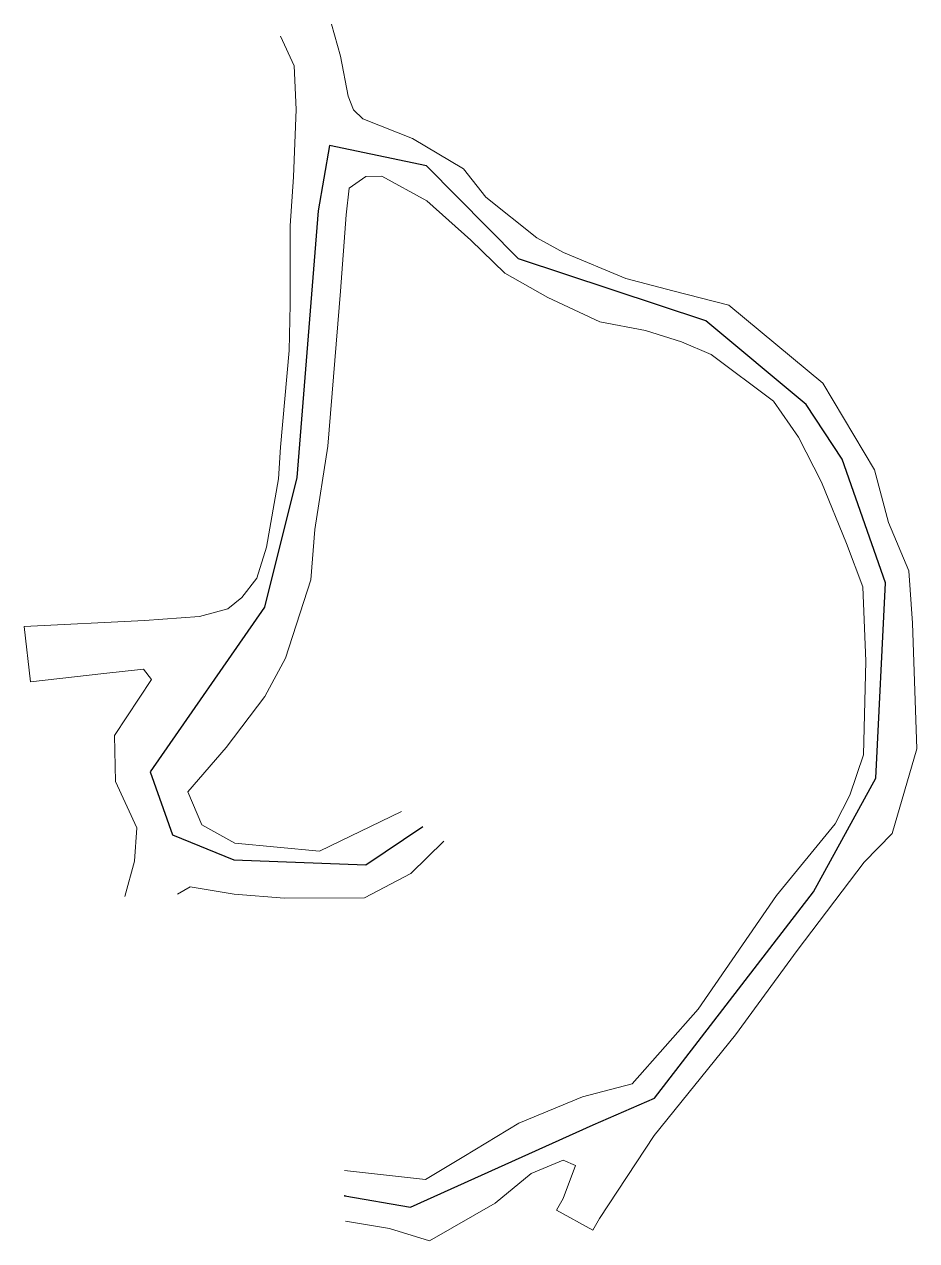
# Model space of a CAD drawing. Header units: millimetres. Extents: x 539454.3 to 539521.1, y 4477794.8 to 4477885.8.
import ezdxf

# ---------------------------------------------------------------- set-up
doc = ezdxf.new("R2010")
doc.units = ezdxf.units.MM
for name, color, linetype, lineweight, true_color in [('fan bölgesi', 5, 'Continuous', 0, 0x0000ff), ('GEOFENCE', 3, 'Continuous', 25, 0x00ff00), ('INIT_COORD', 5, 'Continuous', 25, 0x0000ff)]:
    doc.layers.add(name, color=color, linetype=linetype, lineweight=lineweight, true_color=true_color)

msp = doc.modelspace()

# ---------------------------------------------------------------- linework, layer by layer
at = {"layer": 'fan bölgesi'}
for p, q in [((539477.949, 4477883.41, 1516.9), (539477.283, 4477885.784, 1516.531)), ((539473.472, 4477884.899, 1516.87), (539474.476, 4477882.687, 1516.946)), ((539478.52, 4477880.417, 1517.125), (539477.949, 4477883.41, 1516.9)), ((539474.476, 4477882.687, 1516.946), (539474.649, 4477879.414, 1517.149)), ((539478.934, 4477879.4, 1517.226), (539478.52, 4477880.417, 1517.125)), ((539474.649, 4477879.414, 1517.149), (539474.449, 4477874.38, 1517.636)), ((539479.621, 4477878.711, 1517.437), (539478.934, 4477879.4, 1517.226)), ((539483.335, 4477877.239, 1517.111), (539479.621, 4477878.711, 1517.437)), ((539487.159, 4477874.982, 1516.485), (539483.335, 4477877.239, 1517.111)), ((539488.821, 4477872.846, 1515.998), (539487.159, 4477874.982, 1516.485)), ((539474.449, 4477874.38, 1517.636), (539474.187, 4477870.701, 1517.955)), ((539478.61, 4477873.54, 1517.796), (539479.838, 4477874.402, 1517.568)), ((539479.838, 4477874.402, 1517.568), (539481.042, 4477874.431, 1517.358)), ((539481.042, 4477874.431, 1517.358), (539484.406, 4477872.588, 1516.784)), ((539478.384, 4477871.542, 1517.91), (539478.61, 4477873.54, 1517.796)), ((539484.406, 4477872.588, 1516.784), (539487.703, 4477869.65, 1515.972)), ((539492.65, 4477869.808, 1514.876), (539488.821, 4477872.846, 1515.998)), ((539477.95, 4477865.824, 1518.259), (539478.384, 4477871.542, 1517.91)), ((539474.187, 4477870.701, 1517.955), (539474.176, 4477864.823, 1518.085)), ((539487.703, 4477869.65, 1515.972), (539490.236, 4477867.166, 1515.158)), ((539494.624, 4477868.71, 1514.646), (539492.65, 4477869.808, 1514.876)), ((539499.304, 4477866.783, 1513.494), (539494.624, 4477868.71, 1514.646)), ((539490.236, 4477867.166, 1515.158), (539493.462, 4477865.353, 1514.317)), ((539502.826, 4477865.843, 1512.784), (539499.304, 4477866.783, 1513.494)), ((539477.017, 4477854.226, 1518.137), (539477.95, 4477865.824, 1518.259)), ((539507.014, 4477864.789, 1512.146), (539502.826, 4477865.843, 1512.784)), ((539474.176, 4477864.823, 1518.085), (539474.114, 4477861.384, 1518.406)), ((539493.462, 4477865.353, 1514.317), (539497.364, 4477863.534, 1513.628)), ((539514.045, 4477858.944, 1510.283), (539507.014, 4477864.789, 1512.146)), ((539497.364, 4477863.534, 1513.628), (539500.761, 4477862.883, 1512.981)), ((539500.761, 4477862.883, 1512.981), (539503.458, 4477862.044, 1512.628)), ((539503.458, 4477862.044, 1512.628), (539505.671, 4477861.096, 1511.928)), ((539474.114, 4477861.384, 1518.406), (539473.465, 4477854.144, 1518.1)), ((539505.671, 4477861.096, 1511.928), (539510.351, 4477857.607, 1510.675)), ((539517.907, 4477852.458, 1508.858), (539514.045, 4477858.944, 1510.283)), ((539510.351, 4477857.607, 1510.675), (539512.223, 4477854.902, 1509.948)), ((539512.223, 4477854.902, 1509.948), (539513.931, 4477851.54, 1508.987)), ((539473.465, 4477854.144, 1518.1), (539473.311, 4477851.778, 1518.188)), ((539476.043, 4477847.998, 1518.313), (539477.017, 4477854.226, 1518.137)), ((539518.938, 4477848.529, 1508.007), (539517.907, 4477852.458, 1508.858)), ((539473.311, 4477851.778, 1518.188), (539472.42, 4477846.663, 1518.212)), ((539513.931, 4477851.54, 1508.987), (539515.8, 4477846.949, 1508.035)), ((539520.475, 4477844.905, 1507.302), (539518.938, 4477848.529, 1508.007)), ((539475.726, 4477844.226, 1518.164), (539476.043, 4477847.998, 1518.313)), ((539472.42, 4477846.663, 1518.212), (539471.695, 4477844.365, 1518.288)), ((539515.8, 4477846.949, 1508.035), (539517.024, 4477843.7, 1507.265)), ((539520.731, 4477840.978, 1506.581), (539520.475, 4477844.905, 1507.302)), ((539471.695, 4477844.365, 1518.288), (539470.578, 4477842.916, 1518.311)), ((539473.834, 4477838.365, 1518.324), (539475.726, 4477844.226, 1518.164)), ((539470.578, 4477842.916, 1518.311), (539469.516, 4477842.072, 1518.36)), ((539517.024, 4477843.7, 1507.265), (539517.257, 4477838.153, 1506.28)), ((539469.516, 4477842.072, 1518.36), (539467.416, 4477841.484, 1518.288)), ((539463.297, 4477841.201, 1518.194), (539454.301, 4477840.729, 1518.238)), ((539467.416, 4477841.484, 1518.288), (539463.297, 4477841.201, 1518.194)), ((539454.301, 4477840.729, 1518.238), (539454.764, 4477836.594, 1518.407)), ((539521.055, 4477831.585, 1504.728), (539520.731, 4477840.978, 1506.581)), ((539472.284, 4477835.508, 1518.301), (539473.834, 4477838.365, 1518.324)), ((539460.254, 4477837.231, 1518.279), (539463.215, 4477837.538, 1518.205)), ((539463.215, 4477837.538, 1518.205), (539463.82, 4477836.777, 1518.443)), ((539517.257, 4477838.153, 1506.28), (539517.074, 4477831.137, 1504.312)), ((539454.764, 4477836.594, 1518.407), (539460.254, 4477837.231, 1518.279)), ((539463.82, 4477836.777, 1518.443), (539461.043, 4477832.578, 1518.384)), ((539469.407, 4477831.69, 1518.279), (539472.284, 4477835.508, 1518.301)), ((539461.043, 4477832.578, 1518.384), (539461.117, 4477829.137, 1518.292)), ((539466.521, 4477828.375, 1518.23), (539469.407, 4477831.69, 1518.279)), ((539517.074, 4477831.137, 1504.312), (539516.062, 4477828.117, 1503.417)), ((539519.229, 4477825.257, 1503.011), (539521.055, 4477831.585, 1504.728)), ((539461.117, 4477829.137, 1518.292), (539462.717, 4477825.678, 1518.182)), ((539467.589, 4477825.903, 1518.246), (539466.521, 4477828.375, 1518.23)), ((539516.062, 4477828.117, 1503.417), (539514.96, 4477825.978, 1502.797)), ((539482.522, 4477826.89, 1521.185), (539476.373, 4477823.945, 1519.683)), ((539462.717, 4477825.678, 1518.182), (539462.536, 4477823.194, 1518.186)), ((539470.04, 4477824.527, 1518.792), (539467.589, 4477825.903, 1518.246)), ((539514.96, 4477825.978, 1502.797), (539510.568, 4477820.618, 1501.231)), ((539517.131, 4477823.104, 1502.214), (539519.229, 4477825.257, 1503.011)), ((539476.373, 4477823.945, 1519.683), (539470.04, 4477824.527, 1518.792)), ((539483.222, 4477822.253, 1520.638), (539485.689, 4477824.687, 1521.079)), ((539462.536, 4477823.194, 1518.186), (539461.809, 4477820.55, 1518.152)), ((539512.124, 4477816.511, 1500.491), (539517.131, 4477823.104, 1502.214)), ((539479.749, 4477820.434, 1520.03), (539483.222, 4477822.253, 1520.638)), ((539465.761, 4477820.707, 1518.229), (539466.713, 4477821.255, 1518.53)), ((539466.713, 4477821.255, 1518.53), (539470.008, 4477820.723, 1518.929)), ((539470.008, 4477820.723, 1518.929), (539473.76, 4477820.416, 1519.235)), ((539473.76, 4477820.416, 1519.235), (539479.749, 4477820.434, 1520.03)), ((539510.568, 4477820.618, 1501.231), (539504.718, 4477812.117, 1498.376)), ((539507.507, 4477810.198, 1498.484), (539512.124, 4477816.511, 1500.491)), ((539499.767, 4477806.532, 1497.015), (539504.718, 4477812.117, 1498.376)), ((539501.413, 4477802.674, 1496.508), (539507.507, 4477810.198, 1498.484)), ((539496.063, 4477805.555, 1496.812), (539499.767, 4477806.532, 1497.015)), ((539491.299, 4477803.583, 1497.096), (539496.063, 4477805.555, 1496.812)), ((539491.299, 4477803.583, 1497.096), (539496.063, 4477805.555, 1496.812)), ((539487.169, 4477801.09, 1497.169), (539491.299, 4477803.583, 1497.096)), ((539487.169, 4477801.09, 1497.169), (539491.299, 4477803.583, 1497.096)), ((539497.318, 4477796.448, 1495.21), (539501.413, 4477802.674, 1496.508)), ((539484.316, 4477799.378, 1497.01), (539487.169, 4477801.09, 1497.169)), ((539484.316, 4477799.378, 1497.01), (539487.169, 4477801.09, 1497.169)), ((539494.614, 4477800.81, 1496.886), (539492.206, 4477799.821, 1497.073)), ((539494.605, 4477797.952, 1495.271), (539495.527, 4477800.423, 1496.849)), ((539495.527, 4477800.423, 1496.849), (539494.614, 4477800.81, 1496.886)), ((539478.243, 4477800.046, 1496.5), (539484.316, 4477799.378, 1497.01)), ((539478.243, 4477800.046, 1496.5), (539484.316, 4477799.378, 1497.01)), ((539492.206, 4477799.821, 1497.073), (539489.517, 4477797.616, 1497.198)), ((539484.616, 4477794.799, 1497.42), (539489.517, 4477797.616, 1497.198)), ((539494.121, 4477797.077, 1494.8), (539494.605, 4477797.952, 1495.271)), ((539496.834, 4477795.574, 1494.8), (539494.121, 4477797.077, 1494.8)), ((539481.616, 4477795.702, 1497), (539478.32, 4477796.248, 1496.5)), ((539484.616, 4477794.799, 1497.42), (539481.616, 4477795.702, 1497)), ((539497.318, 4477796.448, 1495.21), (539496.834, 4477795.574, 1494.8))]:
    msp.add_line(p, q, dxfattribs=at)
at = {"layer": 'GEOFENCE'}
for p, q in [((539477.139, 4477876.727, 1517.448), (539476.282, 4477871.821, 1517.889)), ((539484.378, 4477875.202, 1517.045), (539477.139, 4477876.727, 1517.448)), ((539491.274, 4477868.246, 1515.03), (539484.378, 4477875.202, 1517.045)), ((539476.282, 4477871.821, 1517.889), (539474.686, 4477851.887, 1518.202)), ((539505.283, 4477863.6, 1512.354), (539491.274, 4477868.246, 1515.03)), ((539512.8, 4477857.353, 1510.242), (539505.283, 4477863.6, 1512.354)), ((539515.474, 4477853.261, 1509.192), (539512.8, 4477857.353, 1510.242)), ((539518.735, 4477844.015, 1507.219), (539515.474, 4477853.261, 1509.192)), ((539474.686, 4477851.887, 1518.202), (539472.272, 4477842.183, 1518.297)), ((539517.989, 4477829.395, 1503.949), (539518.735, 4477844.015, 1507.219)), ((539472.272, 4477842.183, 1518.297), (539463.705, 4477829.87, 1518.351)), ((539463.705, 4477829.87, 1518.351), (539465.377, 4477825.161, 1518.193)), ((539513.339, 4477820.893, 1501.481), (539517.989, 4477829.395, 1503.949)), ((539479.859, 4477822.916, 1520.271), (539484.105, 4477825.789, 1521.132)), ((539465.377, 4477825.161, 1518.193), (539469.973, 4477823.293, 1518.811)), ((539469.973, 4477823.293, 1518.811), (539479.859, 4477822.916, 1520.271)), ((539501.432, 4477805.469, 1496.971), (539513.339, 4477820.893, 1501.481)), ((539496.854, 4477803.466, 1496.811), (539501.432, 4477805.469, 1496.971)), ((539483.178, 4477797.309, 1497.066), (539496.854, 4477803.466, 1496.811)), ((539478.282, 4477798.147, 1496.5), (539483.178, 4477797.309, 1497.066))]:
    msp.add_line(p, q, dxfattribs=at)
at = {"layer": 'INIT_COORD'}
msp.add_point((539478.282, 4477798.147, 1496.5), dxfattribs=at)

doc.saveas('drawing.dxf')
